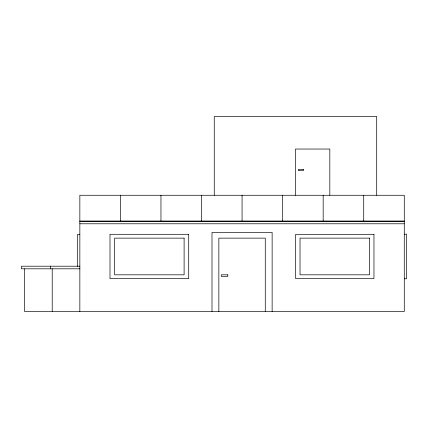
<?xml version="1.0" encoding="UTF-8"?>
<svg xmlns="http://www.w3.org/2000/svg" width="428" height="428" viewBox="0 0 428 428"><rect width="100%" height="100%" fill="white"/><g stroke="black" fill="none" stroke-linecap="round" stroke-linejoin="round"><path stroke-width="0.64" d="M79.849 221.025L404.278 221.025M79.849 221.634L404.278 221.634M79.849 223.78L404.278 223.78M404.278 234.18L406.6 234.18L406.6 278.772L404.278 278.772M79.849 234.405L77.532 234.405L77.532 266.687M79.934 266.205L21.4 266.205L21.4 268.805L79.934 268.805M376.699 195.27L376.699 116.496L214.257 116.496L214.257 195.27M363.725 195.27L363.725 221.025M329.822 195.27L329.822 149.035L295.481 149.035L295.481 195.27M323.172 195.27L323.172 221.025M282.619 195.27L282.619 221.025M272.133 311.504L272.133 232.425L211.999 232.425L211.999 311.504M265.274 311.504L265.274 238.134L218.858 238.134L218.858 311.504M242.066 195.27L242.066 221.025M201.513 195.27L201.513 221.025M160.96 195.27L160.96 221.025M120.407 195.27L120.407 221.025M79.849 311.504L79.849 195.27L404.278 195.27L404.278 311.504L24.578 311.504L24.578 268.805M52.216 268.805L52.216 311.504M50.627 266.205L50.627 268.805M303.457 169.435L298.353 169.435L298.353 170.595L303.457 170.595L303.457 169.435M188.716 234.303L109.996 234.303L109.996 278.655L188.716 278.655L188.716 234.303M373.97 234.437L295.582 234.437L295.582 278.516L373.97 278.516L373.97 234.437M184.11 238.134L114.602 238.134L114.602 274.819L184.11 274.819L184.11 238.134M369.53 238.134L300.023 238.134L300.023 274.819L369.53 274.819L369.53 238.134M227.782 274.819L221.287 274.819L221.287 276.365L227.782 276.365L227.782 274.819"/></g></svg>
